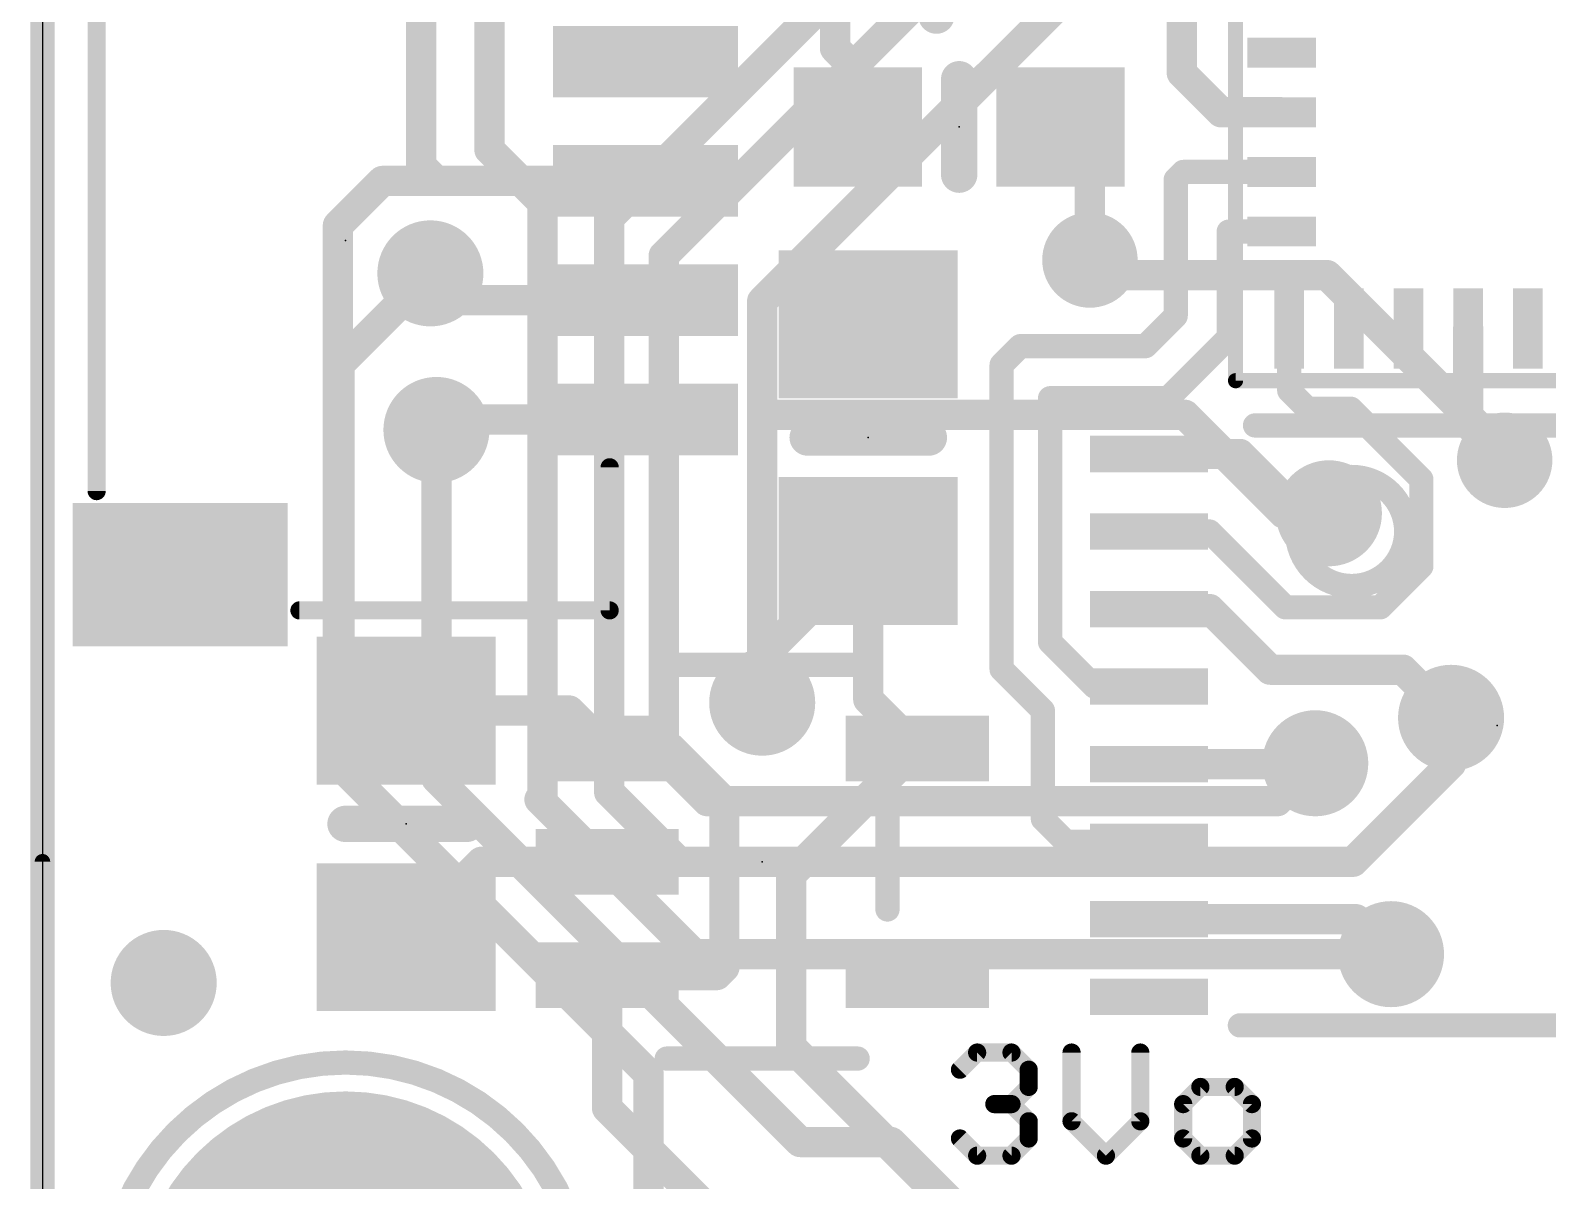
# Model space of a CAD drawing. Extents: x -0.1 to 34.1, y -8.2 to 23.
# Drawn here: x -0.1 to 12.62, y 3.55 to 13.19 of the extents above; entities that cross this region are included whole.
import ezdxf

# ---------------------------------------------------------------- set-up
doc = ezdxf.new("R2010")
doc.units = 0
for name, color, linetype in [('1', 12, 'CONTINUOUS'), ('16', 5, 'CONTINUOUS'), ('17', 110, 'CONTINUOUS'), ('18', 110, 'CONTINUOUS'), ('20', 53, 'CONTINUOUS'), ('21', 40, 'CONTINUOUS'), ('23', 40, 'CONTINUOUS'), ('47', 253, 'CONTINUOUS')]:
    doc.layers.add(name, color=color, linetype=linetype)

# ---------------------------------------------------------------- blocks, each defined once
blk = doc.blocks.new('RECT')
blk.add_solid([(-0.5, -0.5), (0.5, -0.5), (-0.5, 0.5), (0.5, 0.5)])
blk = doc.blocks.new('ROUNDP')
at = {"const_width": 0.5}
blk.add_lwpolyline([(0, -0.25, 1), (0, 0.25, 1), (0, -0.25)], format="xyb", dxfattribs=at)
blk = doc.blocks.new('ROUNDV')
at = {"const_width": 0.5}
blk.add_lwpolyline([(0, -0.25, 1), (0, 0.25, 1), (0, -0.25)], format="xyb", dxfattribs=at)

msp = doc.modelspace()

# ---------------------------------------------------------------- linework, layer by layer
at = {"layer": '1'}
for points, const_width in [([(0, 22.86), (0, 0)], 0.2032), ([(3.175, 15.2146), (3.175, 12.057)], 0.254), ([(9.5495, 12.8355), (9.5495, 13.931)], 0.254), ([(6.643, 13.042), (6.643, 13.716)], 0.254), ([(6.8335, 12.8515), (6.643, 13.042)], 0.254), ([(6.8335, 12.3825), (6.8335, 12.8515)], 0.254), ([(9.8795, 12.5055), (9.5495, 12.8355)], 0.254), ([(10.3875, 12.5055), (9.8795, 12.5055)], 0.254), ([(8.5335, 12.3825), (8.7794, 12.1366)], 0.254), ([(8.7794, 12.1366), (8.7794, 11.2673)], 0.254), ([(3.175, 12.057), (3.302, 11.93)], 0.254), ([(9.562, 12.0055), (9.4985, 11.942)], 0.2032), ([(10.3875, 12.0055), (9.562, 12.0055)], 0.2032), ([(2.8495, 11.93), (2.4765, 11.557)], 0.254), ([(3.302, 11.93), (2.8495, 11.93)], 0.254), ([(5.054, 11.93), (3.302, 11.93)], 0.254), ([(9.4985, 11.942), (9.4985, 10.799)], 0.2032), ([(2.4765, 11.557), (2.4765, 8.062)], 0.254), ([(10.3875, 11.5055), (9.943, 11.5055)], 0.2032), ([(9.943, 11.5055), (9.943, 10.6165)], 0.2032), ([(3.4765, 10.93), (3.2512, 11.1553)], 0.254), ([(5.054, 10.93), (3.4765, 10.93)], 0.254), ([(9.4985, 10.799), (9.2445, 10.545)], 0.2032), ([(11.95, 9.894), (11.95, 10.693)], 0.254), ([(9.943, 10.6165), (9.435, 10.1085)], 0.2032), ([(10.45, 10.693), (10.45, 10.1725)], 0.2032), ([(8.0391, 10.3886), (8.1955, 10.545)], 0.2032), ([(9.2445, 10.545), (8.1955, 10.545)], 0.2032), ([(8.0391, 7.8359), (8.0391, 10.3886)], 0.2032), ([(8.4455, 8.0645), (8.4455, 10.1085)], 0.2032), ([(9.435, 10.1085), (8.4455, 10.1085)], 0.2032), ([(10.45, 10.1725), (10.6021, 10.0203)], 0.2032), ([(3.3895, 9.93), (3.302, 9.8425)], 0.254), ([(5.054, 9.93), (3.3895, 9.93)], 0.254), ([(10.6021, 10.0203), (10.9657, 10.0203)], 0.2032), ([(10.9657, 10.0203), (11.557, 9.429)], 0.2032), ([(12.2555, 9.5885), (11.95, 9.894)], 0.254), ([(9.2742, 9.641), (10.0362, 9.641)], 0.254), ([(10.5332, 9.144), (10.0362, 9.641)], 0.254), ([(11.557, 9.429), (11.557, 8.6995)], 0.2032), ([(10.7823, 9.144), (10.5332, 9.144)], 0.254), ([(9.7822, 8.991), (9.2742, 8.991)], 0.2032), ([(10.4172, 8.356), (9.7822, 8.991)], 0.2032), ([(6.9215, 8.829), (6.0325, 7.94)], 0.254), ([(6.9215, 7.5841), (6.9215, 8.829)], 0.254), ([(11.557, 8.6995), (11.2135, 8.356)], 0.2032), ([(9.7822, 8.341), (9.2742, 8.341)], 0.254), ([(10.2902, 7.833), (9.7822, 8.341)], 0.254), ([(11.2135, 8.356), (10.4172, 8.356)], 0.2032), ([(2.4765, 8.062), (3.048, 7.4905)], 0.254), ([(8.819, 7.691), (8.4455, 8.0645)], 0.2032), ([(6.0325, 7.5565), (6.0325, 7.94)], 0.254), ([(8.3852, 7.4898), (8.0391, 7.8359)], 0.2032), ([(11.4028, 7.833), (10.2902, 7.833)], 0.254), ([(11.8063, 7.4295), (11.4028, 7.833)], 0.254), ([(9.2742, 7.691), (8.819, 7.691)], 0.2032), ([(7.3326, 7.173), (6.9215, 7.5841)], 0.254), ([(4.4149, 7.4905), (3.048, 7.4905)], 0.254), ([(4.7324, 7.173), (4.4149, 7.4905)], 0.254), ([(8.3852, 7.4898), (8.3852, 6.5815)], 0.2032), ([(5.2705, 7.173), (4.7324, 7.173)], 0.254), ([(5.2705, 7.173), (5.715, 6.7285)], 0.254), ([(7.3326, 7.173), (6.2754, 6.1158)], 0.254), ([(10.6605, 7.041), (9.2742, 7.041)], 0.254), ([(10.668, 7.0485), (10.6605, 7.041)], 0.254), ([(5.715, 6.7285), (5.715, 5.3365)], 0.254), ([(8.5757, 6.391), (8.3852, 6.5815)], 0.2032), ([(9.2742, 6.391), (8.5757, 6.391)], 0.2032), ([(3.6805, 6.223), (3.048, 5.5905)], 0.254), ([(4.7324, 6.223), (3.6805, 6.223)], 0.254), ([(6.2754, 6.1158), (6.2754, 4.6707)], 0.254), ([(11.0103, 5.741), (9.2742, 5.741)], 0.254), ([(11.303, 5.4483), (11.0103, 5.741)], 0.254), ([(5.6515, 5.273), (4.7324, 5.273)], 0.254), ([(4.7324, 4.1576), (4.7324, 5.273)], 0.254), ([(5.715, 5.3365), (5.6515, 5.273)], 0.254), ([(8.4061, 2.54), (6.2754, 4.6707)], 0.254), ([(6.35, 2.54), (4.7324, 4.1576)], 0.254)]:
    msp.add_lwpolyline(points, dxfattribs=dict(at, const_width=const_width))
for points, const_width in [([(6.6879, 13.0869, 1), (6.5981, 12.9971)], 0.127), ([(6.5795, 13.042, 1), (6.7065, 13.042)], 0.127), ([(6.897, 12.8515, 1), (6.77, 12.8515)], 0.127), ([(6.7886, 12.8066, 1), (6.8784, 12.8964)], 0.127), ([(9.5944, 12.8804, 1), (9.5046, 12.7906)], 0.127), ([(9.486, 12.8355, 1), (9.613, 12.8355)], 0.127), ([(9.8795, 12.569, 1), (9.8795, 12.442)], 0.127), ([(9.8346, 12.4606, 1), (9.9244, 12.5504)], 0.127), ([(10.3875, 12.442, 1), (10.3875, 12.569)], 0.127), ([(8.5784, 12.4274, 1), (8.4886, 12.3376)], 0.127), ([(6.77, 12.3825, 1), (6.897, 12.3825)], 0.127), ([(8.8429, 12.1366, 1), (8.7159, 12.1366)], 0.127), ([(8.7345, 12.0917, 1), (8.8243, 12.1815)], 0.127), ([(3.2199, 12.1019, 1), (3.1301, 12.0121)], 0.127), ([(3.1115, 12.057, 1), (3.2385, 12.057)], 0.127), ([(9.562, 12.0563, 1), (9.562, 11.9547)], 0.1016), ([(9.5979, 11.9696, 1), (9.5261, 12.0414)], 0.1016), ([(10.3875, 11.9547, 1), (10.3875, 12.0563)], 0.1016), ([(2.8495, 11.9935, 1), (2.8495, 11.8665)], 0.127), ([(2.8944, 11.8851, 1), (2.8046, 11.9749)], 0.127), ([(3.302, 11.9935, 1), (3.302, 11.8665)], 0.127), ([(3.2571, 11.8851, 1), (3.3469, 11.9749)], 0.127), ([(3.302, 11.8665, 1), (3.302, 11.9935)], 0.127), ([(5.054, 11.8665, 1), (5.054, 11.9935)], 0.127), ([(9.5493, 11.942, 1), (9.4477, 11.942)], 0.1016), ([(9.4626, 11.9779, 1), (9.5344, 11.9061)], 0.1016), ([(2.54, 11.557, 1), (2.413, 11.557)], 0.127), ([(2.4316, 11.6019, 1), (2.5214, 11.5121)], 0.127), ([(9.943, 11.5563, 1), (9.943, 11.4547)], 0.1016), ([(9.9938, 11.5055, 1), (9.8922, 11.5055)], 0.1016), ([(10.3875, 11.4547, 1), (10.3875, 11.5563)], 0.1016), ([(8.7159, 11.2673, 1), (8.8429, 11.2673)], 0.127), ([(3.2961, 11.2002, 1), (3.2063, 11.1104)], 0.127), ([(3.4765, 10.9935, 1), (3.4765, 10.8665)], 0.127), ([(3.4316, 10.8851, 1), (3.5214, 10.9749)], 0.127), ([(5.054, 10.8665, 1), (5.054, 10.9935)], 0.127), ([(9.4477, 10.799, 1), (9.5493, 10.799)], 0.1016), ([(9.5344, 10.7631, 1), (9.4626, 10.8349)], 0.1016), ([(12.0135, 10.693, 1), (11.8865, 10.693)], 0.127), ([(9.9789, 10.5806, 1), (9.9071, 10.6524)], 0.1016), ([(10.5008, 10.693, 1), (10.3992, 10.693)], 0.1016), ([(8.1955, 10.5958, 1), (8.1955, 10.4942)], 0.1016), ([(8.2314, 10.5091, 1), (8.1596, 10.5809)], 0.1016), ([(9.2086, 10.5809, 1), (9.2804, 10.5091)], 0.1016), ([(9.2445, 10.4942, 1), (9.2445, 10.5958)], 0.1016), ([(9.8922, 10.6165, 1), (9.9938, 10.6165)], 0.1016), ([(8.0899, 10.3886, 1), (7.9883, 10.3886)], 0.1016), ([(8.0032, 10.4245, 1), (8.075, 10.3527)], 0.1016), ([(8.4963, 10.1085, 1), (8.3947, 10.1085)], 0.1016), ([(8.4455, 10.1593, 1), (8.4455, 10.0577)], 0.1016), ([(9.3991, 10.1444, 1), (9.4709, 10.0726)], 0.1016), ([(9.435, 10.0577, 1), (9.435, 10.1593)], 0.1016), ([(10.4859, 10.2084, 1), (10.4141, 10.1365)], 0.1016), ([(10.3992, 10.1725, 1), (10.5008, 10.1725)], 0.1016), ([(3.3895, 9.9935, 1), (3.3895, 9.8665)], 0.127), ([(3.4344, 9.8851, 1), (3.3446, 9.9749)], 0.127), ([(5.054, 9.8665, 1), (5.054, 9.9935)], 0.127), ([(10.6021, 10.0711, 1), (10.6021, 9.9695)], 0.1016), ([(10.5662, 9.9844, 1), (10.6381, 10.0562)], 0.1016), ([(11.0016, 10.0562, 1), (10.9298, 9.9844)], 0.1016), ([(10.9657, 9.9695, 1), (10.9657, 10.0711)], 0.1016), ([(3.2571, 9.8874, 1), (3.3469, 9.7976)], 0.127), ([(11.9949, 9.9389, 1), (11.9051, 9.8491)], 0.127), ([(11.8865, 9.894, 1), (12.0135, 9.894)], 0.127), ([(9.2742, 9.7045, 1), (9.2742, 9.5775)], 0.127), ([(10.0811, 9.6859, 1), (9.9913, 9.5961)], 0.127), ([(10.0362, 9.5775, 1), (10.0362, 9.7045)], 0.127), ([(12.2106, 9.5436, 1), (12.3004, 9.6334)], 0.127), ([(11.6078, 9.429, 1), (11.5062, 9.429)], 0.1016), ([(11.5211, 9.3931, 1), (11.5929, 9.4649)], 0.1016), ([(10.5332, 9.2075, 1), (10.5332, 9.0805)], 0.127), ([(10.4883, 9.0991, 1), (10.5781, 9.1889)], 0.127), ([(10.7823, 9.0805, 1), (10.7823, 9.2075)], 0.127), ([(9.2742, 9.0418, 1), (9.2742, 8.9402)], 0.1016), ([(9.8181, 9.0269, 1), (9.7463, 8.9551)], 0.1016), ([(9.7822, 8.9402, 1), (9.7822, 9.0418)], 0.1016), ([(6.985, 8.829, 1), (6.858, 8.829)], 0.127), ([(6.9664, 8.7841, 1), (6.8766, 8.8739)], 0.127), ([(11.5929, 8.6636, 1), (11.5211, 8.7354)], 0.1016), ([(11.5062, 8.6995, 1), (11.6078, 8.6995)], 0.1016), ([(9.2742, 8.4045, 1), (9.2742, 8.2775)], 0.127), ([(9.8271, 8.3859, 1), (9.7373, 8.2961)], 0.127), ([(9.7822, 8.2775, 1), (9.7822, 8.4045)], 0.127), ([(10.4172, 8.4068, 1), (10.4172, 8.3052)], 0.1016), ([(10.3813, 8.3201, 1), (10.4531, 8.3919)], 0.1016), ([(11.1776, 8.3919, 1), (11.2494, 8.3201)], 0.1016), ([(11.2135, 8.3052, 1), (11.2135, 8.4068)], 0.1016), ([(2.5214, 8.1069, 1), (2.4316, 8.0171)], 0.127), ([(8.4814, 8.1004, 1), (8.4096, 8.0286)], 0.1016), ([(2.413, 8.062, 1), (2.54, 8.062)], 0.127), ([(6.096, 7.94, 1), (5.969, 7.94)], 0.127), ([(5.9876, 7.9849, 1), (6.0774, 7.8951)], 0.127), ([(8.3947, 8.0645, 1), (8.4963, 8.0645)], 0.1016), ([(8.075, 7.8718, 1), (8.0032, 7.8)], 0.1016), ([(7.9883, 7.8359, 1), (8.0899, 7.8359)], 0.1016), ([(10.2902, 7.8965, 1), (10.2902, 7.7695)], 0.127), ([(10.2453, 7.7881, 1), (10.3351, 7.8779)], 0.127), ([(11.4477, 7.8779, 1), (11.3579, 7.7881)], 0.127), ([(11.4028, 7.7695, 1), (11.4028, 7.8965)], 0.127), ([(8.819, 7.7418, 1), (8.819, 7.6402)], 0.1016), ([(8.7831, 7.6551, 1), (8.8549, 7.7269)], 0.1016), ([(9.2742, 7.6402, 1), (9.2742, 7.7418)], 0.1016), ([(6.9664, 7.629, 1), (6.8766, 7.5392)], 0.127), ([(6.858, 7.5841, 1), (6.985, 7.5841)], 0.127), ([(3.048, 7.554, 1), (3.048, 7.427)], 0.127), ([(3.0031, 7.4456, 1), (3.0929, 7.5354)], 0.127), ([(4.4598, 7.5354, 1), (4.37, 7.4456)], 0.127), ([(4.4149, 7.427, 1), (4.4149, 7.554)], 0.127), ([(5.969, 7.5565, 1), (6.096, 7.5565)], 0.127), ([(8.436, 7.4898, 1), (8.3344, 7.4898)], 0.1016), ([(8.3493, 7.4539, 1), (8.4211, 7.5257)], 0.1016), ([(11.7614, 7.3846, 1), (11.8512, 7.4744)], 0.127), ([(4.7324, 7.2365, 1), (4.7324, 7.1095)], 0.127), ([(4.6875, 7.1281, 1), (4.7773, 7.2179)], 0.127), ([(5.3154, 7.2179, 1), (5.2256, 7.1281)], 0.127), ([(5.2705, 7.1095, 1), (5.2705, 7.2365)], 0.127), ([(7.3775, 7.1281, 1), (7.2877, 7.2179)], 0.127), ([(7.2877, 7.1281, 1), (7.3775, 7.2179)], 0.127), ([(9.2742, 7.1045, 1), (9.2742, 6.9775)], 0.127), ([(10.6156, 7.0859, 1), (10.7054, 6.9961)], 0.127), ([(10.7129, 7.0036, 1), (10.6231, 7.0934)], 0.127), ([(10.6605, 6.9775, 1), (10.6605, 7.1045)], 0.127), ([(5.7785, 6.7285, 1), (5.6515, 6.7285)], 0.127), ([(5.6701, 6.6836, 1), (5.7599, 6.7734)], 0.127), ([(8.4211, 6.6174, 1), (8.3493, 6.5456)], 0.1016), ([(8.3344, 6.5815, 1), (8.436, 6.5815)], 0.1016), ([(8.5757, 6.4418, 1), (8.5757, 6.3402)], 0.1016), ([(9.2742, 6.3402, 1), (9.2742, 6.4418)], 0.1016), ([(8.5398, 6.3551, 1), (8.6116, 6.4269)], 0.1016), ([(3.6805, 6.2865, 1), (3.6805, 6.1595)], 0.127), ([(3.7254, 6.1781, 1), (3.6356, 6.2679)], 0.127), ([(4.7324, 6.1595, 1), (4.7324, 6.2865)], 0.127), ([(6.3389, 6.1158, 1), (6.2119, 6.1158)], 0.127), ([(6.2305, 6.1607, 1), (6.3203, 6.0709)], 0.127), ([(9.2742, 5.8045, 1), (9.2742, 5.6775)], 0.127), ([(11.0552, 5.7859, 1), (10.9654, 5.6961)], 0.127), ([(11.0103, 5.6775, 1), (11.0103, 5.8045)], 0.127), ([(3.0031, 5.6354, 1), (3.0929, 5.5456)], 0.127), ([(11.2581, 5.4034, 1), (11.3479, 5.4932)], 0.127), ([(4.7324, 5.3365, 1), (4.7324, 5.2095)], 0.127), ([(4.7959, 5.273, 1), (4.6689, 5.273)], 0.127), ([(5.6066, 5.3179, 1), (5.6964, 5.2281)], 0.127), ([(5.6515, 5.2095, 1), (5.6515, 5.3365)], 0.127), ([(5.6515, 5.3365, 1), (5.7785, 5.3365)], 0.127), ([(5.7599, 5.2916, 1), (5.6701, 5.3814)], 0.127), ([(6.3203, 4.7156, 1), (6.2305, 4.6258)], 0.127), ([(6.2119, 4.6707, 1), (6.3389, 4.6707)], 0.127), ([(4.7773, 4.2025, 1), (4.6875, 4.1127)], 0.127), ([(4.6689, 4.1576, 1), (4.7959, 4.1576)], 0.127)]:
    msp.add_lwpolyline(points, format="xyb", dxfattribs=dict(at, const_width=const_width))
at = {"layer": '16'}
for points, const_width in [([(0, 22.86), (0, 0)], 0.2032), ([(5.207, 11.303), (8.8637, 14.9597)], 0.254), ([(3.7465, 14.4145), (3.7465, 12.192)], 0.254), ([(9.0415, 13.931), (6.0325, 10.922)], 0.254), ([(4.7498, 11.6194), (6.604, 13.4736)], 0.254), ([(3.7465, 12.192), (4.191, 11.7475)], 0.254), ([(4.191, 11.7475), (4.191, 6.7702)], 0.254), ([(4.7498, 6.8072), (4.7498, 11.6194)], 0.254), ([(5.207, 7.0959), (5.207, 11.303)], 0.254), ([(8.7794, 11.2673), (8.9064, 11.1402)], 0.254), ([(3.2512, 11.1553), (2.4892, 10.3933)], 0.254), ([(10.7673, 11.1402), (8.9064, 11.1402)], 0.254), ([(12.2555, 9.652), (10.7673, 11.1402)], 0.254), ([(6.0325, 10.922), (6.0325, 9.9695)], 0.254), ([(2.4892, 10.3933), (2.4892, 7.0358)], 0.254), ([(6.0325, 9.9695), (6.0325, 7.5565)], 0.254), ([(9.5758, 9.9695), (6.0325, 9.9695)], 0.254), ([(10.4013, 9.144), (9.5758, 9.9695)], 0.254), ([(3.302, 9.8425), (3.302, 6.9215)], 0.254), ([(12.2555, 9.5885), (12.2555, 9.652)], 0.254), ([(10.7823, 9.144), (10.4013, 9.144)], 0.254), ([(11.8063, 7.0438), (11.8063, 7.4295)], 0.254), ([(2.4892, 7.0358), (5.08, 4.445)], 0.254), ([(5.207, 7.0959), (5.5719, 6.731)], 0.254), ([(10.3505, 6.731), (10.668, 7.0485)], 0.254), ([(11.8063, 7.0438), (10.9855, 6.223)], 0.254), ([(3.302, 6.9215), (6.35, 3.8735)], 0.254), ([(4.191, 6.7702), (4.1656, 6.7448)], 0.254), ([(4.1656, 6.7448), (5.4621, 5.4483)], 0.254), ([(4.7498, 6.8072), (5.334, 6.223)], 0.254), ([(10.3505, 6.731), (5.5719, 6.731)], 0.254), ([(5.334, 6.223), (10.9855, 6.223)], 0.254), ([(5.4621, 5.4483), (11.303, 5.4483)], 0.254), ([(5.08, 4.445), (5.08, 1.397)], 0.254), ([(6.35, 3.8735), (7.112, 3.8735)], 0.254), ([(7.112, 3.8735), (7.6327, 3.3528)], 0.254)]:
    msp.add_lwpolyline(points, dxfattribs=dict(at, const_width=const_width))
at = {"layer": '16', "const_width": 0.127}
for points in [[(3.7914, 12.2369, 1), (3.7016, 12.1471)], [(3.683, 12.192, 1), (3.81, 12.192)], [(4.2545, 11.7475, 1), (4.1275, 11.7475)], [(4.1461, 11.7026, 1), (4.2359, 11.7924)], [(4.8133, 11.6194, 1), (4.6863, 11.6194)], [(4.7049, 11.6643, 1), (4.7947, 11.5745)], [(5.2705, 11.303, 1), (5.1435, 11.303)], [(5.1621, 11.3479, 1), (5.2519, 11.2581)], [(8.8243, 11.3122, 1), (8.7345, 11.2223)], [(3.2961, 11.1104, 1), (3.2063, 11.2002)], [(8.9064, 11.2037, 1), (8.9064, 11.0768)], [(8.8615, 11.0953, 1), (8.9513, 11.1852)], [(10.8122, 11.1852, 1), (10.7223, 11.0953)], [(10.7673, 11.0768, 1), (10.7673, 11.2037)], [(6.096, 10.922, 1), (5.969, 10.922)], [(5.9876, 10.9669, 1), (6.0774, 10.8771)], [(2.5527, 10.3933, 1), (2.4257, 10.3933)], [(2.4443, 10.4382, 1), (2.5341, 10.3484)], [(6.096, 9.9695, 1), (5.969, 9.9695)], [(6.0325, 10.033, 1), (6.0325, 9.906)], [(9.6207, 10.0144, 1), (9.5309, 9.9246)], [(9.5758, 9.906, 1), (9.5758, 10.033)], [(3.3655, 9.8425, 1), (3.2385, 9.8425)], [(5.969, 9.9695, 1), (6.096, 9.9695)], [(12.319, 9.652, 1), (12.192, 9.652)], [(12.2106, 9.6071, 1), (12.3004, 9.6969)], [(12.192, 9.5885, 1), (12.319, 9.5885)], [(10.4013, 9.2075, 1), (10.4013, 9.0805)], [(10.3564, 9.0991, 1), (10.4462, 9.1889)], [(10.7823, 9.0805, 1), (10.7823, 9.2075)], [(5.969, 7.5565, 1), (6.096, 7.5565)], [(11.8698, 7.4295, 1), (11.7428, 7.4295)], [(2.5341, 7.0807, 1), (2.4443, 6.9909)], [(5.2519, 7.1408, 1), (5.1621, 7.051)], [(5.1435, 7.0959, 1), (5.2705, 7.0959)], [(10.7129, 7.0036, 1), (10.6231, 7.0934)], [(11.8512, 6.9989, 1), (11.7614, 7.0887)], [(2.4257, 7.0358, 1), (2.5527, 7.0358)], [(3.3469, 6.9664, 1), (3.2571, 6.8766)], [(11.7428, 7.0438, 1), (11.8698, 7.0438)], [(3.2385, 6.9215, 1), (3.3655, 6.9215)], [(4.2105, 6.7897, 1), (4.1207, 6.6999)], [(4.2359, 6.7253, 1), (4.1461, 6.8151)], [(4.7947, 6.8521, 1), (4.7049, 6.7623)], [(4.6863, 6.8072, 1), (4.8133, 6.8072)], [(4.1207, 6.7897, 1), (4.2105, 6.6999)], [(4.1275, 6.7702, 1), (4.2545, 6.7702)], [(5.5719, 6.7945, 1), (5.5719, 6.6675)], [(5.527, 6.6861, 1), (5.6168, 6.7759)], [(10.3056, 6.7759, 1), (10.3954, 6.6861)], [(10.3505, 6.6675, 1), (10.3505, 6.7945)], [(5.334, 6.2865, 1), (5.334, 6.1595)], [(5.2891, 6.1781, 1), (5.3789, 6.2679)], [(10.9406, 6.2679, 1), (11.0304, 6.1781)], [(10.9855, 6.1595, 1), (10.9855, 6.2865)], [(5.4621, 5.5118, 1), (5.4621, 5.3848)], [(5.4172, 5.4034, 1), (5.507, 5.4932)], [(11.303, 5.3848, 1), (11.303, 5.5118)], [(5.1435, 4.445, 1), (5.0165, 4.445)], [(5.0351, 4.4001, 1), (5.1249, 4.4899)], [(6.35, 3.937, 1), (6.35, 3.81)], [(6.3051, 3.8286, 1), (6.3949, 3.9184)], [(7.1569, 3.9184, 1), (7.0671, 3.8286)], [(7.112, 3.81, 1), (7.112, 3.937)]]:
    msp.add_lwpolyline(points, format="xyb", dxfattribs=at)
at = {"layer": '20'}
msp.add_line((0, 20.32), (0, 2.54), dxfattribs=at)
at = {"layer": '21'}
for points, const_width in [([(7.493, 13.316), (7.493, 14.116)], 0.3048), ([(10, 10.2555), (10, 14.2555)], 0.127), ([(0.454, 13.53), (0.454, 9.33)], 0.1524), ([(7.6835, 12.7825), (7.6835, 11.9825)], 0.3048), ([(15.4, 10.2555), (10, 10.2555)], 0.127), ([(6.4135, 9.779), (7.4295, 9.779)], 0.3048), ([(10.1632, 9.8806), (14.3478, 9.8806)], 0.2032), ([(4.754, 9.53), (4.754, 8.33)], 0.1524), ([(4.754, 8.33), (2.154, 8.33)], 0.1524), ([(6.8325, 7.873), (5.2325, 7.873)], 0.2032), ([(3.556, 6.5405), (2.54, 6.5405)], 0.3048), ([(7.0825, 6.623), (7.0825, 5.823)], 0.2032), ([(14.3478, 4.8514), (10.0362, 4.8514)], 0.2032), ([(6.8325, 4.573), (5.2325, 4.573)], 0.2032), ([(7.6899, 4.4795), (7.834, 4.6235)], 0.1524), ([(7.834, 4.6235), (8.1221, 4.6235)], 0.1524), ([(8.1221, 4.6235), (8.2661, 4.4795)], 0.1524), ([(8.6254, 4.6235), (8.6254, 4.0473)], 0.1524), ([(9.2017, 4.0473), (9.2017, 4.6235)], 0.1524), ([(8.2661, 4.4795), (8.2661, 4.3354)], 0.1524), ([(8.2661, 4.3354), (8.1221, 4.1914)], 0.1524), ([(9.705, 4.3354), (9.561, 4.1914)], 0.1524), ([(9.9931, 4.3354), (9.705, 4.3354)], 0.1524), ([(10.1372, 4.1914), (9.9931, 4.3354)], 0.1524), ([(8.1221, 4.1914), (7.978, 4.1914)], 0.1524), ([(8.1221, 4.1914), (8.2661, 4.0473)], 0.1524), ([(9.561, 4.1914), (9.561, 3.9033)], 0.1524), ([(10.1372, 3.9033), (10.1372, 4.1914)], 0.1524), ([(8.2661, 4.0473), (8.2661, 3.9033)], 0.1524), ([(8.6254, 4.0473), (8.9136, 3.7592)], 0.1524), ([(8.9136, 3.7592), (9.2017, 4.0473)], 0.1524), ([(7.834, 3.7592), (7.6899, 3.9033)], 0.1524), ([(8.2661, 3.9033), (8.1221, 3.7592)], 0.1524), ([(9.561, 3.9033), (9.705, 3.7592)], 0.1524), ([(9.9931, 3.7592), (10.1372, 3.9033)], 0.1524), ([(8.1221, 3.7592), (7.834, 3.7592)], 0.1524), ([(9.705, 3.7592), (9.9931, 3.7592)], 0.1524)]:
    msp.add_lwpolyline(points, dxfattribs=dict(at, const_width=const_width))
for points, const_width in [([(7.4168, 13.316, 1), (7.5692, 13.316)], 0.1524), ([(7.7597, 12.7825, 1), (7.6073, 12.7825)], 0.1524), ([(7.6073, 11.9825, 1), (7.7597, 11.9825)], 0.1524), ([(10, 10.2873, 1), (10, 10.2237)], 0.0635), ([(9.9682, 10.2555, 1), (10.0318, 10.2555)], 0.0635), ([(6.4135, 9.8552, 1), (6.4135, 9.7028)], 0.1524), ([(7.4295, 9.7028, 1), (7.4295, 9.8552)], 0.1524), ([(10.1632, 9.9314, 1), (10.1632, 9.8298)], 0.1016), ([(4.7921, 9.53, 1), (4.7159, 9.53)], 0.0762), ([(10.9728, 8.5344, 1), (10.9728, 9.4488, 1), (10.9728, 8.5344)], 0.2032), ([(0.4159, 9.33, 1), (0.4921, 9.33)], 0.0762), ([(2.154, 8.3681, 1), (2.154, 8.2919)], 0.0762), ([(4.754, 8.2919, 1), (4.754, 8.3681)], 0.0762), ([(4.7159, 8.33, 1), (4.7921, 8.33)], 0.0762), ([(5.2325, 7.9238, 1), (5.2325, 7.8222)], 0.1016), ([(6.8325, 7.8222, 1), (6.8325, 7.9238)], 0.1016), ([(2.54, 6.6167, 1), (2.54, 6.4643)], 0.1524), ([(3.556, 6.4643, 1), (3.556, 6.6167)], 0.1524), ([(7.1333, 6.623, 1), (7.0317, 6.623)], 0.1016), ([(7.0317, 5.823, 1), (7.1333, 5.823)], 0.1016), ([(10.0362, 4.9022, 1), (10.0362, 4.8006)], 0.1016), ([(2.54, 0.54, 1), (2.54, 4.54, 1), (2.54, 0.54)], 0.2032), ([(5.2325, 4.6238, 1), (5.2325, 4.5222)], 0.1016), ([(6.8325, 4.5222, 1), (6.8325, 4.6238)], 0.1016), ([(7.834, 4.6616, 1), (7.834, 4.5854)], 0.0762), ([(7.8609, 4.5966, 1), (7.807, 4.6505)], 0.0762), ([(8.149, 4.6505, 1), (8.0951, 4.5966)], 0.0762), ([(8.1221, 4.5854, 1), (8.1221, 4.6616)], 0.0762), ([(8.6635, 4.6235, 1), (8.5873, 4.6235)], 0.0762), ([(9.2398, 4.6235, 1), (9.1636, 4.6235)], 0.0762), ([(7.663, 4.5064, 1), (7.7169, 4.4525)], 0.0762), ([(8.3042, 4.4795, 1), (8.228, 4.4795)], 0.0762), ([(8.2392, 4.4525, 1), (8.2931, 4.5064)], 0.0762), ([(8.228, 4.3354, 1), (8.3042, 4.3354)], 0.0762), ([(8.2931, 4.3085, 1), (8.2392, 4.3624)], 0.0762), ([(9.705, 4.3735, 1), (9.705, 4.2973)], 0.0762), ([(9.732, 4.3085, 1), (9.6781, 4.3624)], 0.0762), ([(10.0201, 4.3624, 1), (9.9662, 4.3085)], 0.0762), ([(9.9931, 4.2973, 1), (9.9931, 4.3735)], 0.0762), ([(7.978, 4.2295, 1), (7.978, 4.1533)], 0.0762), ([(8.149, 4.2183, 1), (8.0951, 4.1644)], 0.0762), ([(8.0951, 4.2183, 1), (8.149, 4.1644)], 0.0762), ([(8.1221, 4.1533, 1), (8.1221, 4.2295)], 0.0762), ([(9.534, 4.2183, 1), (9.5879, 4.1644)], 0.0762), ([(9.5991, 4.1914, 1), (9.5229, 4.1914)], 0.0762), ([(10.1753, 4.1914, 1), (10.0991, 4.1914)], 0.0762), ([(10.1102, 4.1644, 1), (10.1641, 4.2183)], 0.0762), ([(8.3042, 4.0473, 1), (8.228, 4.0473)], 0.0762), ([(8.2392, 4.0204, 1), (8.2931, 4.0743)], 0.0762), ([(8.6524, 4.0743, 1), (8.5985, 4.0204)], 0.0762), ([(8.5873, 4.0473, 1), (8.6635, 4.0473)], 0.0762), ([(9.1636, 4.0473, 1), (9.2398, 4.0473)], 0.0762), ([(9.2286, 4.0204, 1), (9.1747, 4.0743)], 0.0762), ([(7.7169, 3.9302, 1), (7.663, 3.8763)], 0.0762), ([(8.2931, 3.8763, 1), (8.2392, 3.9302)], 0.0762), ([(9.5879, 3.9302, 1), (9.534, 3.8763)], 0.0762), ([(10.1641, 3.8763, 1), (10.1102, 3.9302)], 0.0762), ([(7.834, 3.7973, 1), (7.834, 3.7211)], 0.0762), ([(7.807, 3.7323, 1), (7.8609, 3.7861)], 0.0762), ([(8.0951, 3.7861, 1), (8.149, 3.7323)], 0.0762), ([(8.1221, 3.7211, 1), (8.1221, 3.7973)], 0.0762), ([(8.228, 3.9033, 1), (8.3042, 3.9033)], 0.0762), ([(8.8866, 3.7861, 1), (8.9405, 3.7323)], 0.0762), ([(8.8866, 3.7323, 1), (8.9405, 3.7861)], 0.0762), ([(9.5229, 3.9033, 1), (9.5991, 3.9033)], 0.0762), ([(9.705, 3.7973, 1), (9.705, 3.7211)], 0.0762), ([(9.6781, 3.7323, 1), (9.732, 3.7861)], 0.0762), ([(9.9662, 3.7861, 1), (10.0201, 3.7323)], 0.0762), ([(9.9931, 3.7211, 1), (9.9931, 3.7973)], 0.0762), ([(10.0991, 3.9033, 1), (10.1753, 3.9033)], 0.0762)]:
    msp.add_lwpolyline(points, format="xyb", dxfattribs=dict(at, const_width=const_width))
at = {"layer": '23'}
for p in [(7.6835, 12.3825), (2.54, 11.43), (6.9215, 9.779), (12.192, 7.366), (3.048, 6.5405), (6.0325, 6.223)]:
    msp.add_point(p, dxfattribs=at)
at = {"layer": '47', "const_width": 0.13}
msp.add_lwpolyline([(0, 6.223), (0, -8.173)], dxfattribs=at)
at = {"layer": '47', "const_width": 0.065}
msp.add_lwpolyline([(0.0325, 6.223, 1), (-0.0325, 6.223)], format="xyb", dxfattribs=at)

# ---------------------------------------------------------------- block references
at = {"layer": '1'}
for p, xscale, yscale in [((5.054, 12.93), 1.55, 0.6), ((5.054, 11.93), 1.55, 0.6), ((5.054, 10.93), 1.55, 0.6), ((10.45, 10.693), 0.25, 0.675), ((10.95, 10.693), 0.25, 0.675), ((11.45, 10.693), 0.25, 0.675), ((11.95, 10.693), 0.25, 0.675), ((12.45, 10.693), 0.25, 0.675), ((5.054, 9.93), 1.55, 0.6), ((1.154, 8.63), 1.8, 1.2)]:
    msp.add_blockref('RECT', p, dxfattribs=dict(at, xscale=xscale, yscale=yscale))
for p, xscale, yscale, rotation in [((10.3875, 13.0055), 0.25, 0.575, 90), ((10.3875, 12.5055), 0.25, 0.575, 90), ((10.3875, 12.0055), 0.25, 0.575, 90), ((10.3875, 11.5055), 0.25, 0.575, 90), ((6.9215, 10.729), 1.24, 1.5, 90), ((9.2742, 9.641), 0.3048, 0.9906, 270), ((6.9215, 8.829), 1.24, 1.5, 90), ((9.2742, 8.991), 0.3048, 0.9906, 270), ((9.2742, 8.341), 0.3048, 0.9906, 270), ((3.048, 7.4905), 1.24, 1.5, 270), ((9.2742, 7.691), 0.3048, 0.9906, 270), ((4.7324, 7.173), 0.55, 1.2, 270), ((7.3326, 7.173), 0.55, 1.2, 270), ((9.2742, 7.041), 0.3048, 0.9906, 270), ((4.7324, 6.223), 0.55, 1.2, 270), ((9.2742, 6.391), 0.3048, 0.9906, 270), ((3.048, 5.5905), 1.24, 1.5, 270), ((9.2742, 5.741), 0.3048, 0.9906, 270), ((4.7324, 5.273), 0.55, 1.2, 270), ((7.3326, 5.273), 0.55, 1.2, 270), ((9.2742, 5.091), 0.3048, 0.9906, 270)]:
    msp.add_blockref('RECT', p, dxfattribs=dict(at, xscale=xscale, yscale=yscale, rotation=rotation))
at = {"layer": '1', "xscale": 1.075}
for p in [(6.8335, 12.3825), (8.5335, 12.3825)]:
    msp.add_blockref('RECT', p, dxfattribs=at)
at = {"layer": '17', "xscale": 3.516, "yscale": 3.516}
msp.add_blockref('ROUNDP', (2.54, 2.54), dxfattribs=at)
msp.add_blockref('ROUNDP', (2.54, 2.54), dxfattribs=at)
at = {"layer": '18'}
for p, xscale, yscale in [((3.2512, 11.1553), 0.889, 0.889), ((3.2512, 11.1553), 0.889, 0.889), ((8.7794, 11.2673), 0.8001, 0.8001), ((8.7794, 11.2673), 0.8001, 0.8001), ((3.302, 9.8425), 0.889, 0.889), ((3.302, 9.8425), 0.889, 0.889), ((12.2555, 9.5885), 0.8001, 0.8001), ((12.2555, 9.5885), 0.8001, 0.8001), ((10.7823, 9.144), 0.889, 0.889), ((10.7823, 9.144), 0.889, 0.889), ((6.0325, 7.5565), 0.889, 0.889), ((6.0325, 7.5565), 0.889, 0.889), ((11.8063, 7.4295), 0.889, 0.889), ((11.8063, 7.4295), 0.889, 0.889), ((10.668, 7.0485), 0.889, 0.889), ((10.668, 7.0485), 0.889, 0.889), ((11.303, 5.4483), 0.889, 0.889), ((11.303, 5.4483), 0.889, 0.889), ((1.016, 5.207), 0.889, 0.889), ((1.016, 5.207), 0.889, 0.889)]:
    msp.add_blockref('ROUNDV', p, dxfattribs=dict(at, xscale=xscale, yscale=yscale))

doc.saveas('drawing.dxf')
